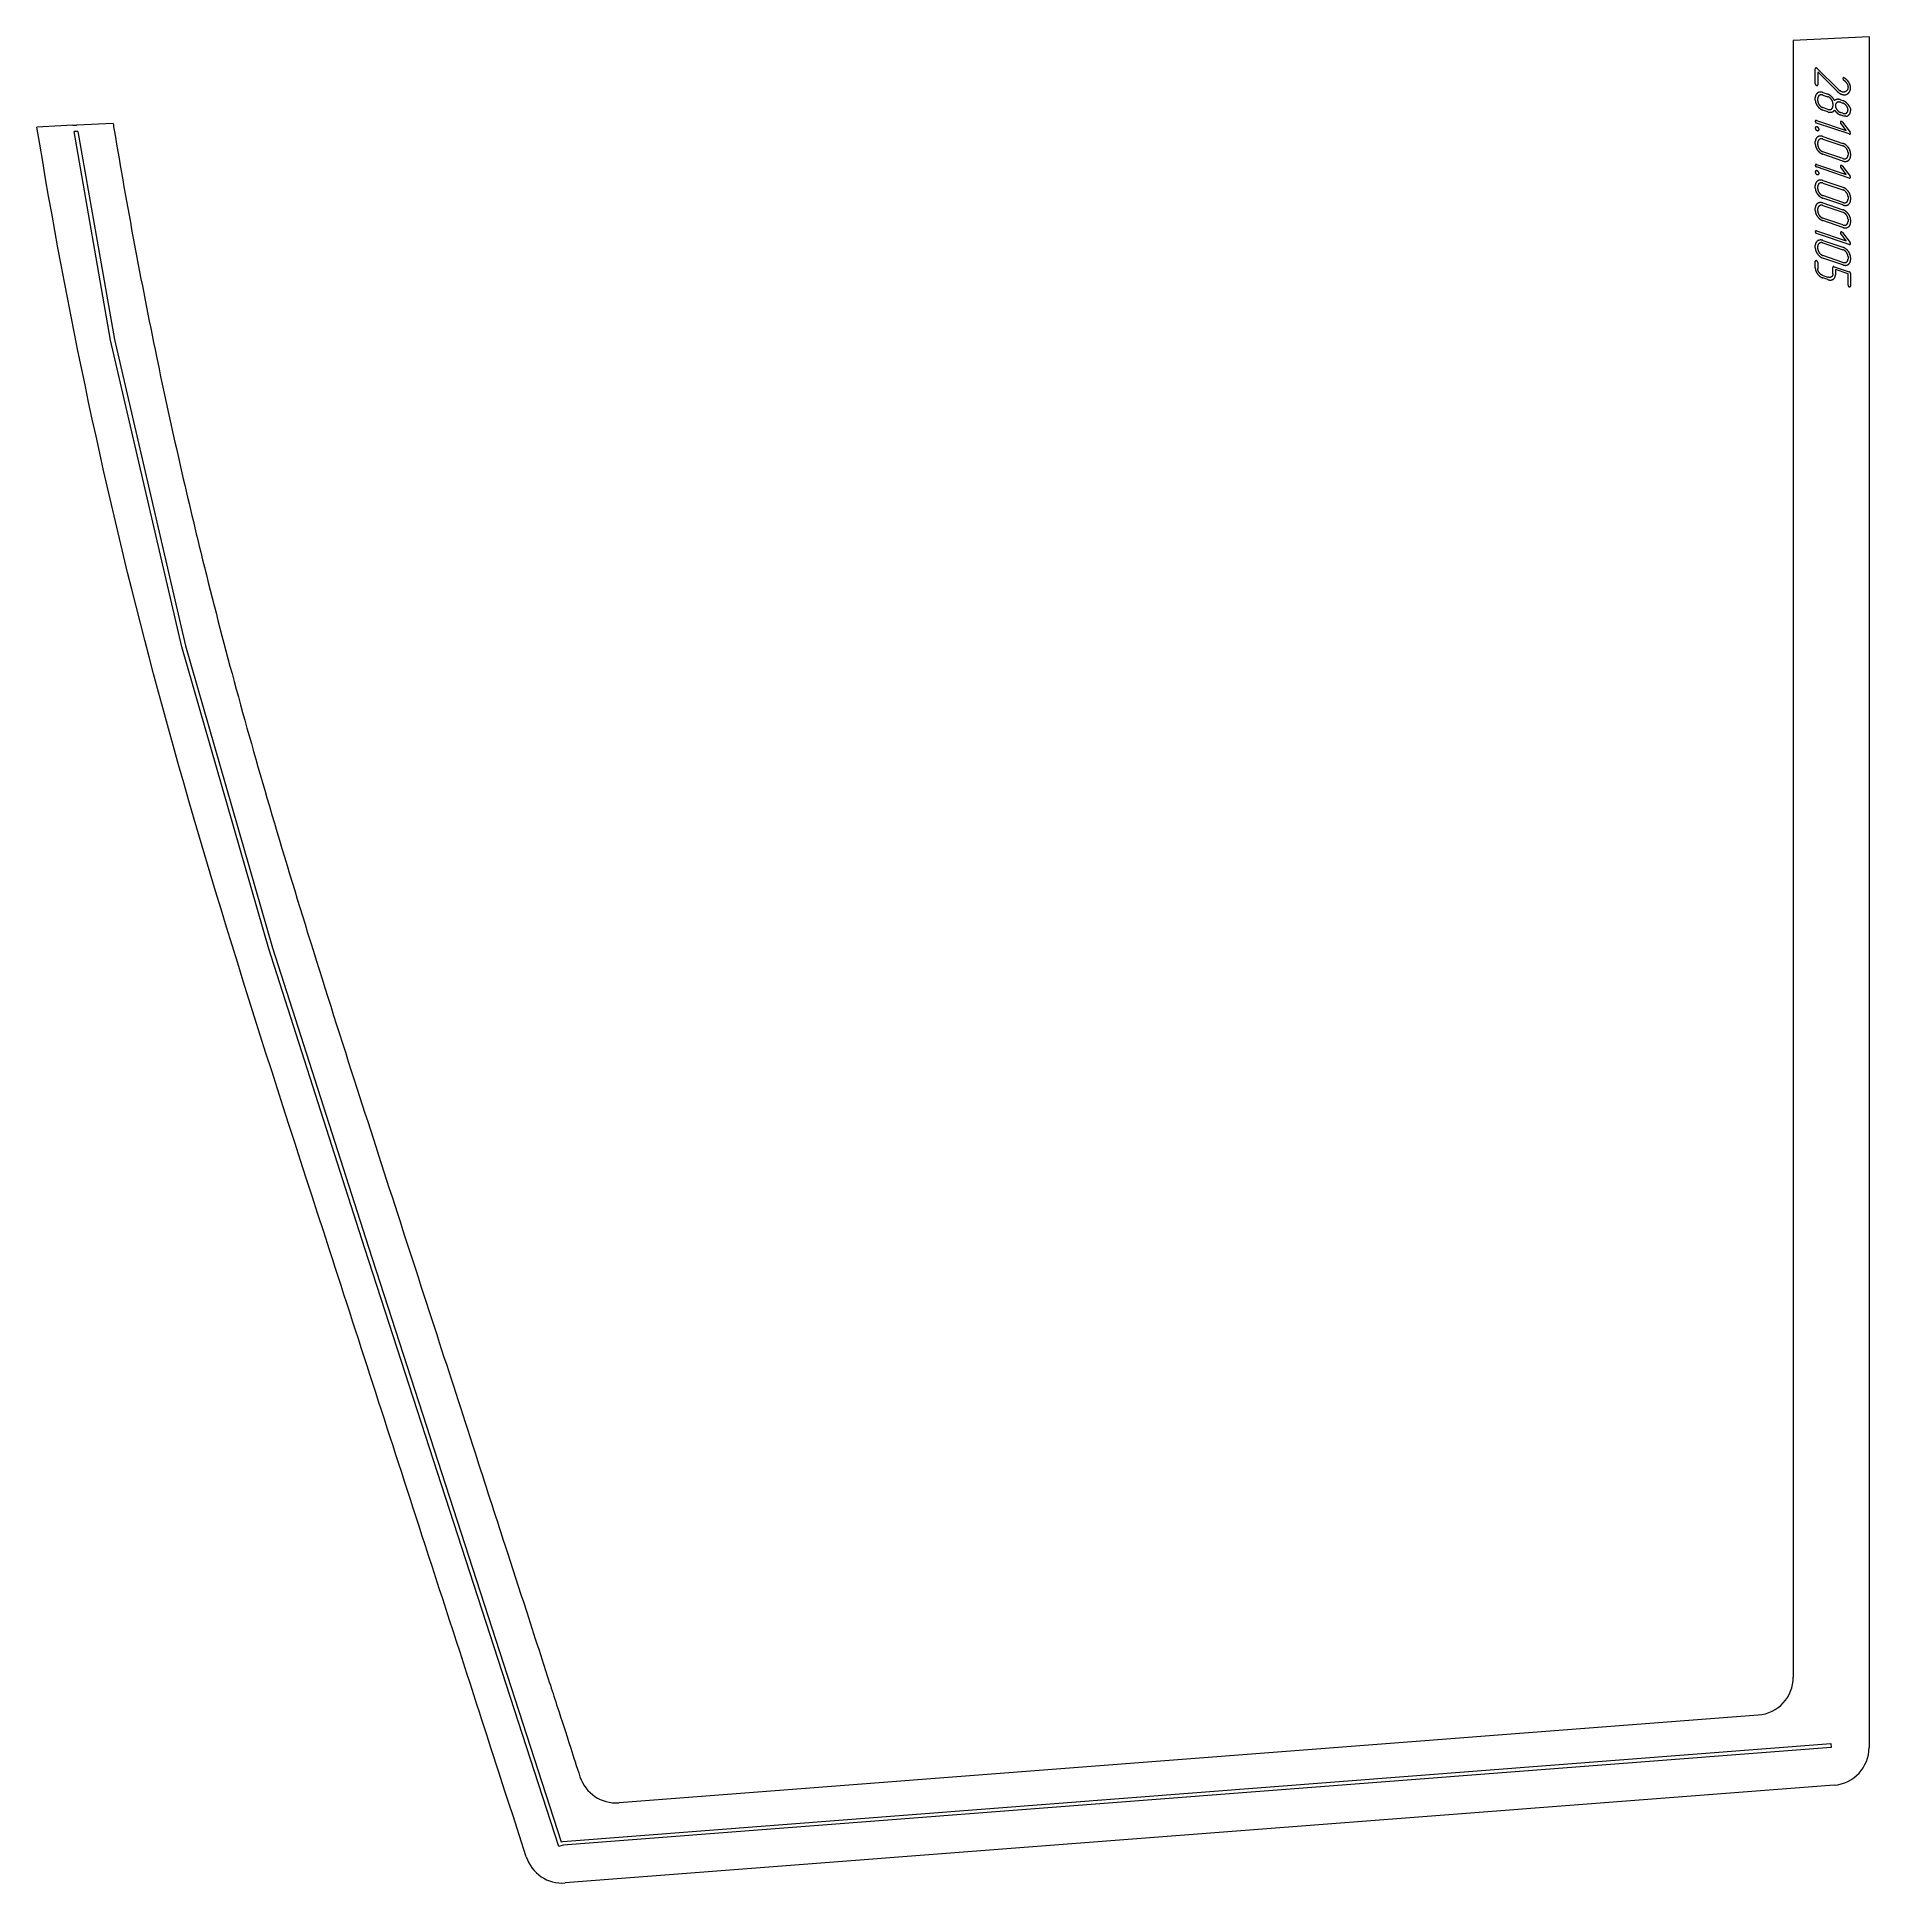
# Model space of a CAD drawing. Header units: millimetres. Extents: x -387 to 1063, y 0 to 1461.
import ezdxf

# ---------------------------------------------------------------- set-up
doc = ezdxf.new("R2010")
doc.units = ezdxf.units.MM
doc.linetypes.add('K5LT_BASIC', pattern=[0])
doc.layers.add('Engraving', color=7, linetype='Continuous')

msp = doc.modelspace()

# ---------------------------------------------------------------- linework, layer by layer
at = {"color": 143, "linetype": 'K5LT_BASIC', "lineweight": 15, "true_color": 0x33acca}
for p, q in [((1063, 1461.5), (1003, 1458.5)), ((1003, 1458.5), (1003, 162.9)), ((1063, 1461.5), (1063, 107.3)), ((-358.9, 1391.5), (-387.4, 1390.1)), ((-358.9, 1391.5), (-355.8, 1391.6)), ((-327.1, 1393), (-355.8, 1391.6)), ((975.3, 132.9), (73.4, 63.5)), ((1035.3, 77.4), (30.8, 0))]:
    msp.add_line(p, q, dxfattribs=at)
for centre, start, end in [((973, 162.9), 274.4056, 0), ((1033, 107.3), 274.4056, 0), ((71, 93.4), 197.9566, 274.4056), ((28.5, 29.9), 197.9567, 274.4056)]:
    msp.add_arc(centre, 30, start, end, dxfattribs=at)
for points, knots in [([(0, 20.7), (-20.7, 84.5), (-44.3, 157.5), (-92.4, 305.7), (-180.1, 576.6), (-299.8, 943.1), (-363.5, 1244.3), (-387.4, 1390.1)], [0, 0, 0, 0, 0.437346, 1.142301, 2.321003, 4.68087, 6.86296, 6.86296, 6.86296, 6.86296]), ([(-327.1, 1393), (-326.8, 1391.3), (-316.5, 1329.5), (-295.4, 1215.8), (-263, 1072.6), (-233.1, 956.4), (-204.8, 856.1), (-172.3, 748.9), (-137.5, 639.4), (-102.4, 531.2), (-70, 431.3), (-41.2, 342.4), (-17.7, 269.8), (-0.4, 216.6), (11.1, 181.1), (18.7, 157.5), (25.7, 136.1), (33, 113.3), (39.8, 92.4), (42.5, 84.1)], [12.616438, 12.616438, 12.616438, 12.616438, 12.68654, 15.043223, 17.099279, 18.387535, 19.712075, 21.153034, 22.72878, 24.15801, 25.539855, 26.777398, 27.767108, 28.48216, 28.935688, 29.207966, 29.440306, 29.798995, 30, 30, 30, 30])]:
    msp.add_open_spline(points, degree=3, knots=knots, dxfattribs=at)
at = {"layer": 'Engraving', "color": 143, "linetype": 'K5LT_BASIC', "lineweight": 15, "true_color": 0x33acca}
for p, q in [((1020.4, 1424.3), (1020.4, 1436.2)), ((1022, 1436.5), (1038.5, 1420)), ((1037.4, 1418.7), (1022.4, 1433.7)), ((1022.4, 1433.7), (1022.4, 1423.6)), ((1038.5, 1420), (1039.3, 1419.3)), ((1039.3, 1419.3), (1040, 1418.8)), ((1043.2, 1429.1), (1043.5, 1428.9)), ((1020.4, 1411.5), (1020.4, 1413.5)), ((1022.4, 1410.8), (1022.4, 1412.8)), ((1026.4, 1417.4), (1030.4, 1416.1)), ((1026.4, 1415.4), (1030.4, 1414.1)), ((1030.4, 1404.1), (1026.4, 1405.5)), ((1030.4, 1402.1), (1026.4, 1403.5)), ((1034.3, 1408.7), (1034.3, 1406.7)), ((1040.3, 1411.7), (1042.3, 1411)), ((1040.3, 1409.7), (1042.3, 1409)), ((1047.9, 1405.5), (1048.2, 1404.3)), ((1048.2, 1404.3), (1048.3, 1403.6)), ((1048.3, 1403.6), (1048.3, 1403)), ((1021.4, 1395.3), (1044.9, 1387.4)), ((1047.3, 1384.6), (1021.4, 1393.3)), ((1042.3, 1401), (1040.3, 1401.7)), ((1042.3, 1399.1), (1040.3, 1399.7)), ((1044.9, 1387.4), (1040.6, 1393.1)), ((1042, 1394), (1048, 1386)), ((1042.9, 1398.8), (1042.3, 1399.1)), ((1043.6, 1398.7), (1042.9, 1398.8)), ((1044.6, 1398.7), (1043.6, 1398.7)), ((-355, 1386.7), (-358, 1386.5)), ((-329.1, 1221.3), (-358, 1386.5)), ((-355, 1386.7), (-326.1, 1221.9)), ((1020.4, 1376.7), (1020.4, 1378.6)), ((1022.4, 1376), (1022.4, 1378)), ((1026.4, 1382.6), (1042.3, 1377.2)), ((1026.4, 1380.6), (1042.3, 1375.2)), ((1021.4, 1360.5), (1044.9, 1352.5)), ((1042.3, 1365.2), (1026.4, 1370.6)), ((1042.3, 1363.2), (1026.4, 1368.6)), ((1046.3, 1369.9), (1046.3, 1367.9)), ((1048.3, 1369.2), (1048.3, 1367.2)), ((1047.3, 1349.7), (1021.4, 1358.5)), ((1026.4, 1347.8), (1042.3, 1342.4)), ((1026.4, 1345.8), (1042.3, 1340.4)), ((1044.9, 1352.5), (1040.6, 1358.3)), ((1042, 1359.2), (1048, 1351.2)), ((1020.4, 1341.8), (1020.4, 1343.8)), ((1022.4, 1341.2), (1022.4, 1343.1)), ((1042.3, 1330.4), (1026.4, 1335.8)), ((1042.3, 1328.4), (1026.4, 1333.8)), ((1046.3, 1335), (1046.3, 1333)), ((1048.3, 1334.4), (1048.3, 1332.4)), ((1020.4, 1324.1), (1020.4, 1326)), ((1022.4, 1323.4), (1022.4, 1325.4)), ((1026.4, 1330), (1042.3, 1324.6)), ((1026.4, 1328), (1042.3, 1322.6)), ((1042.3, 1312.6), (1026.4, 1318)), ((1042.3, 1310.6), (1026.4, 1316)), ((1046.3, 1317.3), (1046.3, 1315.3)), ((1048.3, 1316.6), (1048.3, 1314.6)), ((1021.4, 1307.9), (1044.9, 1299.9)), ((1047.3, 1297.1), (1021.4, 1305.9)), ((1044.9, 1299.9), (1040.6, 1305.7)), ((1042, 1306.6), (1048, 1298.6)), ((1020.4, 1294.4), (1020.4, 1296.4)), ((1022.4, 1293.7), (1022.4, 1295.7)), ((1026.4, 1300.4), (1042.3, 1294.9)), ((1026.4, 1298.4), (1042.3, 1292.9)), ((1042.3, 1283), (1026.4, 1288.4)), ((1042.3, 1281), (1026.4, 1286.4)), ((1046.3, 1287.6), (1046.3, 1285.6)), ((1048.3, 1286.9), (1048.3, 1285)), ((1020.4, 1278.6), (1020.4, 1283.6)), ((1022.4, 1282.9), (1022.4, 1277.9)), ((1026.4, 1272.6), (1030.4, 1271.3)), ((1034.3, 1273.9), (1034.3, 1278.9)), ((1035.3, 1279.5), (1047.3, 1275.5)), ((1036.3, 1277.2), (1036.3, 1273.2)), ((1046.3, 1273.8), (1036.3, 1277.2)), ((1046.3, 1264.9), (1046.3, 1273.8)), ((1048.3, 1274.1), (1048.3, 1264.2)), ((1030.4, 1269.3), (1026.4, 1270.6)), ((-272.8, 978.7), (-329.1, 1221.3)), ((-326.1, 1221.9), (-269.9, 979.5)), ((-269.9, 979.5), (-200.8, 740.4)), ((-203.7, 739.5), (-272.8, 978.7)), ((-127.8, 502.4), (-203.7, 739.5)), ((-200.8, 740.4), (-124.9, 503.3)), ((25.7, 29), (-127.8, 502.4)), ((-124.9, 503.3), (27.7, 32.6)), ((28.8, 32.9), (1032.7, 110.3)), ((1033, 107.3), (29.3, 30)), ((1032.7, 110.3), (1033, 107.3)), ((29.3, 30), (25.7, 29)), ((27.7, 32.6), (28.8, 32.9))]:
    msp.add_line(p, q, dxfattribs=at)
for points in [[(1020.7, 1436.8), (1020.4, 1436.6), (1020.4, 1436.2)], [(1021.5, 1436.8), (1021.1, 1437), (1020.7, 1436.8)], [(1022, 1436.5), (1021.8, 1436.7), (1021.5, 1436.8)], [(1020.4, 1424.3), (1020.4, 1423.8), (1020.7, 1423.5)], [(1020.7, 1423.5), (1021, 1423.1), (1021.4, 1423)], [(1021.4, 1423), (1021.8, 1422.9), (1022.1, 1423.1)], [(1022.1, 1423.1), (1022.4, 1423.3), (1022.4, 1423.6)], [(1026.4, 1417.4), (1023.9, 1418.3), (1022.1, 1417)], [(1037.4, 1418.7), (1038.6, 1417.5), (1039.5, 1416.9)], [(1041.4, 1418), (1040.7, 1418.3), (1040, 1418.8)], [(1044.8, 1418.5), (1043.4, 1417.3), (1041.4, 1418)], [(1042.5, 1429.1), (1042.2, 1428.8), (1042.2, 1428.4)], [(1042.2, 1428.4), (1042.3, 1428.1), (1042.4, 1427.8)], [(1042.4, 1427.8), (1042.6, 1427.5), (1042.9, 1427.3)], [(1043.2, 1429.1), (1042.8, 1429.3), (1042.5, 1429.1)], [(1042.9, 1427.3), (1044.7, 1425.9), (1045.5, 1424.5)], [(1047.2, 1425.1), (1046, 1427.3), (1043.5, 1428.9)], [(1045.9, 1419.8), (1045.5, 1419), (1044.8, 1418.5)], [(1045.5, 1424.5), (1046.3, 1423.1), (1046.3, 1421.7)], [(1046.3, 1421.7), (1046.3, 1420.7), (1045.9, 1419.8)], [(1046.3, 1416.7), (1048.3, 1418.2), (1048.3, 1421.1)], [(1048.3, 1421.1), (1048.3, 1423.2), (1047.2, 1425.1)], [(1022.1, 1417), (1020.4, 1415.7), (1020.4, 1413.5)], [(1020.4, 1411.5), (1020.4, 1409), (1022.2, 1406.7)], [(1022.2, 1406.7), (1023.9, 1404.3), (1026.4, 1403.5)], [(1023.6, 1415.2), (1022.4, 1414.4), (1022.4, 1412.8)], [(1022.4, 1410.8), (1022.4, 1409.1), (1023.6, 1407.6)], [(1026.4, 1415.4), (1024.8, 1416), (1023.6, 1415.2)], [(1023.6, 1407.6), (1024.7, 1406), (1026.4, 1405.5)], [(1033.3, 1414.2), (1031.9, 1415.5), (1030.4, 1416.1)], [(1033.2, 1411.9), (1032, 1413.5), (1030.4, 1414.1)], [(1030.4, 1404.1), (1032, 1403.6), (1033.2, 1404.3)], [(1034.3, 1408.7), (1034.3, 1410.4), (1033.2, 1411.9)], [(1033.2, 1404.3), (1034.3, 1405.1), (1034.3, 1406.7)], [(1035.6, 1411), (1034.7, 1412.9), (1033.3, 1414.2)], [(1033.5, 1402), (1035, 1402.4), (1035.7, 1403.5)], [(1037.7, 1412), (1036.5, 1411.8), (1035.6, 1411)], [(1035.7, 1403.5), (1036.6, 1402.1), (1037.7, 1401.2)], [(1037.5, 1409.5), (1036.3, 1408.7), (1036.3, 1407.1)], [(1036.3, 1407.1), (1036.3, 1405.5), (1037.5, 1403.9)], [(1040.3, 1409.7), (1038.6, 1410.3), (1037.5, 1409.5)], [(1037.5, 1403.9), (1038.6, 1402.3), (1040.3, 1401.7)], [(1040.3, 1411.7), (1038.9, 1412.2), (1037.7, 1412)], [(1039.5, 1416.9), (1040.5, 1416.3), (1041.4, 1416)], [(1041.4, 1416), (1044.3, 1415), (1046.3, 1416.7)], [(1046.5, 1407.8), (1044.6, 1410.2), (1042.3, 1411)], [(1045.1, 1406.9), (1044, 1408.4), (1042.3, 1409)], [(1046.3, 1403.7), (1046.3, 1405.3), (1045.1, 1406.9)], [(1045.1, 1401.2), (1046.3, 1402), (1046.3, 1403.7)], [(1047.9, 1405.5), (1047.4, 1406.6), (1046.5, 1407.8)], [(1020.6, 1395.3), (1020.4, 1394.9), (1020.4, 1394.7)], [(1020.4, 1394.7), (1020.4, 1394.2), (1020.6, 1393.9)], [(1020.8, 1390.2), (1020.4, 1390), (1020.4, 1389.3)], [(1020.4, 1389.3), (1020.4, 1388.6), (1020.9, 1388)], [(1021.4, 1395.3), (1020.9, 1395.5), (1020.6, 1395.3)], [(1020.6, 1393.9), (1020.9, 1393.5), (1021.4, 1393.3)], [(1021.9, 1390.3), (1021.3, 1390.5), (1020.8, 1390.2)], [(1022.8, 1389.6), (1022.2, 1390.2), (1021.9, 1390.3)], [(1023.4, 1388.3), (1023.4, 1389), (1022.8, 1389.6)], [(1030.4, 1402.1), (1032, 1401.6), (1033.5, 1402)], [(1037.7, 1401.2), (1038.8, 1400.2), (1040.3, 1399.7)], [(1040.6, 1394.5), (1040.3, 1394.3), (1040.3, 1393.9)], [(1040.3, 1393.9), (1040.3, 1393.5), (1040.6, 1393.1)], [(1041.3, 1394.5), (1040.9, 1394.7), (1040.6, 1394.5)], [(1042, 1394), (1041.5, 1394.5), (1041.3, 1394.5)], [(1042.3, 1401), (1044, 1400.5), (1045.1, 1401.2)], [(1044.6, 1398.7), (1045.7, 1398.7), (1046.5, 1399.3)], [(1046.5, 1399.3), (1048.3, 1400.6), (1048.3, 1403)], [(1022.1, 1382.2), (1020.4, 1380.9), (1020.4, 1378.6)], [(1020.4, 1376.7), (1020.4, 1374.2), (1022.2, 1371.8)], [(1020.9, 1388), (1021.4, 1387.5), (1021.9, 1387.3)], [(1021.9, 1387.3), (1022.4, 1387.1), (1022.9, 1387.4)], [(1026.4, 1382.6), (1023.9, 1383.4), (1022.1, 1382.2)], [(1023.6, 1380.3), (1022.4, 1379.5), (1022.4, 1378)], [(1022.4, 1376), (1022.4, 1374.4), (1023.5, 1372.8)], [(1022.9, 1387.4), (1023.4, 1387.7), (1023.4, 1388.3)], [(1026.4, 1380.6), (1024.8, 1381.1), (1023.6, 1380.3)], [(1046.5, 1374), (1044.7, 1376.4), (1042.3, 1377.2)], [(1045.1, 1373.1), (1043.9, 1374.6), (1042.3, 1375.2)], [(1048.3, 1369.2), (1048.3, 1371.7), (1046.5, 1374)], [(1047.3, 1384.6), (1047.7, 1384.4), (1048, 1384.6)], [(1048.2, 1385.2), (1048.2, 1385.6), (1048, 1386)], [(1048, 1384.6), (1048.2, 1384.8), (1048.2, 1385.2)], [(1020.6, 1360.5), (1020.4, 1360), (1020.4, 1359.9)], [(1020.4, 1359.9), (1020.4, 1359.4), (1020.6, 1359.1)], [(1021.4, 1360.5), (1020.9, 1360.7), (1020.6, 1360.5)], [(1022.2, 1371.8), (1023.9, 1369.5), (1026.4, 1368.6)], [(1023.5, 1372.8), (1024.7, 1371.2), (1026.4, 1370.6)], [(1040.6, 1359.6), (1040.3, 1359.5), (1040.3, 1359)], [(1041.3, 1359.7), (1040.9, 1359.8), (1040.6, 1359.6)], [(1042, 1359.2), (1041.5, 1359.6), (1041.3, 1359.7)], [(1042.3, 1365.2), (1043.9, 1364.7), (1045.1, 1365.4)], [(1042.3, 1363.2), (1044.8, 1362.4), (1046.5, 1363.6)], [(1046.3, 1369.9), (1046.3, 1371.5), (1045.1, 1373.1)], [(1045.1, 1365.4), (1046.3, 1366.2), (1046.3, 1367.9)], [(1046.5, 1363.6), (1048.3, 1364.7), (1048.3, 1367.2)], [(1020.8, 1355.4), (1020.4, 1355.2), (1020.4, 1354.5)], [(1020.4, 1354.5), (1020.4, 1353.8), (1020.9, 1353.2)], [(1022.1, 1347.4), (1020.4, 1346.1), (1020.4, 1343.8)], [(1020.6, 1359.1), (1020.9, 1358.7), (1021.4, 1358.5)], [(1021.9, 1355.5), (1021.3, 1355.7), (1020.8, 1355.4)], [(1020.9, 1353.2), (1021.4, 1352.7), (1021.9, 1352.5)], [(1022.8, 1354.8), (1022.2, 1355.3), (1021.9, 1355.5)], [(1021.9, 1352.5), (1022.4, 1352.3), (1022.9, 1352.6)], [(1026.4, 1347.8), (1023.9, 1348.6), (1022.1, 1347.4)], [(1023.6, 1345.5), (1022.4, 1344.7), (1022.4, 1343.1)], [(1023.4, 1353.5), (1023.4, 1354.2), (1022.8, 1354.8)], [(1022.9, 1352.6), (1023.4, 1352.9), (1023.4, 1353.5)], [(1026.4, 1345.8), (1024.8, 1346.3), (1023.6, 1345.5)], [(1040.3, 1359), (1040.3, 1358.7), (1040.6, 1358.3)], [(1047.3, 1349.7), (1047.7, 1349.6), (1048, 1349.8)], [(1048.2, 1350.4), (1048.2, 1350.8), (1048, 1351.2)], [(1048, 1349.8), (1048.2, 1350), (1048.2, 1350.4)], [(1020.4, 1341.8), (1020.4, 1339.3), (1022.2, 1337)], [(1026.4, 1330), (1023.9, 1330.8), (1022.1, 1329.6)], [(1022.2, 1337), (1023.9, 1334.6), (1026.4, 1333.8)], [(1022.4, 1341.2), (1022.4, 1339.5), (1023.5, 1338)], [(1023.5, 1338), (1024.7, 1336.4), (1026.4, 1335.8)], [(1046.5, 1339.2), (1044.7, 1341.5), (1042.3, 1342.4)], [(1045.1, 1338.2), (1043.9, 1339.8), (1042.3, 1340.4)], [(1042.3, 1330.4), (1043.9, 1329.8), (1045.1, 1330.6)], [(1046.3, 1335), (1046.3, 1336.7), (1045.1, 1338.2)], [(1045.1, 1330.6), (1046.3, 1331.4), (1046.3, 1333)], [(1048.3, 1334.4), (1048.3, 1336.9), (1046.5, 1339.2)], [(1046.5, 1328.7), (1048.3, 1329.9), (1048.3, 1332.4)], [(1022.1, 1329.6), (1020.4, 1328.3), (1020.4, 1326)], [(1020.4, 1324.1), (1020.4, 1321.6), (1022.2, 1319.2)], [(1022.2, 1319.2), (1023.9, 1316.9), (1026.4, 1316)], [(1023.6, 1327.7), (1022.4, 1326.9), (1022.4, 1325.4)], [(1022.4, 1323.4), (1022.4, 1321.8), (1023.5, 1320.2)], [(1023.5, 1320.2), (1024.7, 1318.6), (1026.4, 1318)], [(1026.4, 1328), (1024.8, 1328.5), (1023.6, 1327.7)], [(1042.3, 1328.4), (1044.8, 1327.6), (1046.5, 1328.7)], [(1046.5, 1321.4), (1044.7, 1323.8), (1042.3, 1324.6)], [(1045.1, 1320.5), (1043.9, 1322), (1042.3, 1322.6)], [(1046.3, 1317.3), (1046.3, 1318.9), (1045.1, 1320.5)], [(1048.3, 1316.6), (1048.3, 1319.1), (1046.5, 1321.4)], [(1020.6, 1307.9), (1020.4, 1307.4), (1020.4, 1307.3)], [(1020.4, 1307.3), (1020.4, 1306.8), (1020.6, 1306.5)], [(1021.4, 1307.9), (1020.9, 1308.1), (1020.6, 1307.9)], [(1020.6, 1306.5), (1020.9, 1306.1), (1021.4, 1305.9)], [(1040.6, 1307), (1040.3, 1306.9), (1040.3, 1306.4)], [(1040.3, 1306.4), (1040.3, 1306.1), (1040.6, 1305.7)], [(1041.3, 1307.1), (1040.9, 1307.2), (1040.6, 1307)], [(1042, 1306.6), (1041.5, 1307), (1041.3, 1307.1)], [(1042.3, 1312.6), (1043.9, 1312.1), (1045.1, 1312.8)], [(1042.3, 1310.6), (1044.8, 1309.8), (1046.5, 1311)], [(1045.1, 1312.8), (1046.3, 1313.6), (1046.3, 1315.3)], [(1046.5, 1311), (1048.3, 1312.1), (1048.3, 1314.6)], [(1022.1, 1299.9), (1020.4, 1298.7), (1020.4, 1296.4)], [(1020.4, 1294.4), (1020.4, 1291.9), (1022.2, 1289.6)], [(1026.4, 1300.4), (1023.9, 1301.2), (1022.1, 1299.9)], [(1022.2, 1289.6), (1023.9, 1287.2), (1026.4, 1286.4)], [(1023.6, 1298.1), (1022.4, 1297.3), (1022.4, 1295.7)], [(1022.4, 1293.7), (1022.4, 1292.1), (1023.5, 1290.6)], [(1023.5, 1290.6), (1024.7, 1289), (1026.4, 1288.4)], [(1026.4, 1298.4), (1024.8, 1298.9), (1023.6, 1298.1)], [(1046.5, 1291.8), (1044.7, 1294.1), (1042.3, 1294.9)], [(1045.1, 1290.8), (1043.9, 1292.4), (1042.3, 1292.9)], [(1046.3, 1287.6), (1046.3, 1289.3), (1045.1, 1290.8)], [(1048.3, 1286.9), (1048.3, 1289.4), (1046.5, 1291.8)], [(1047.3, 1297.1), (1047.7, 1297), (1048, 1297.2)], [(1048.2, 1297.8), (1048.2, 1298.2), (1048, 1298.6)], [(1048, 1297.2), (1048.2, 1297.4), (1048.2, 1297.8)], [(1020.7, 1284.2), (1020.4, 1284.1), (1020.4, 1283.6)], [(1020.4, 1278.6), (1020.4, 1276.2), (1022.2, 1273.8)], [(1021.4, 1284.3), (1021, 1284.4), (1020.7, 1284.2)], [(1022, 1283.8), (1021.6, 1284.2), (1021.4, 1284.3)], [(1022.4, 1282.9), (1022.4, 1283.4), (1022, 1283.8)], [(1022.2, 1273.8), (1023.9, 1271.5), (1026.4, 1270.6)], [(1023.6, 1274.7), (1022.4, 1276.3), (1022.4, 1277.9)], [(1026.4, 1272.6), (1024.7, 1273.2), (1023.6, 1274.7)], [(1034.3, 1273.9), (1034.3, 1272.2), (1033.2, 1271.5)], [(1035.3, 1279.5), (1034.3, 1279.9), (1034.3, 1278.9)], [(1034.6, 1269.6), (1036.3, 1270.8), (1036.3, 1273.2)], [(1042.3, 1283), (1043.9, 1282.4), (1045.1, 1283.2)], [(1042.3, 1281), (1044.8, 1280.1), (1046.5, 1281.3)], [(1045.1, 1283.2), (1046.3, 1284), (1046.3, 1285.6)], [(1046.5, 1281.3), (1048.3, 1282.5), (1048.3, 1285)], [(1048.3, 1274.1), (1048.3, 1275.1), (1047.3, 1275.5)], [(1033.2, 1271.5), (1032, 1270.7), (1030.4, 1271.3)], [(1030.4, 1269.3), (1032.8, 1268.5), (1034.6, 1269.6)], [(1046.3, 1264.9), (1046.3, 1264.4), (1046.6, 1264)], [(1046.6, 1264), (1046.9, 1263.7), (1047.3, 1263.5)], [(1047.3, 1263.5), (1047.6, 1263.4), (1047.9, 1263.6)], [(1047.9, 1263.6), (1048.3, 1263.8), (1048.3, 1264.2)]]:
    msp.add_open_spline(points, degree=2, dxfattribs=at)

doc.saveas('drawing.dxf')
